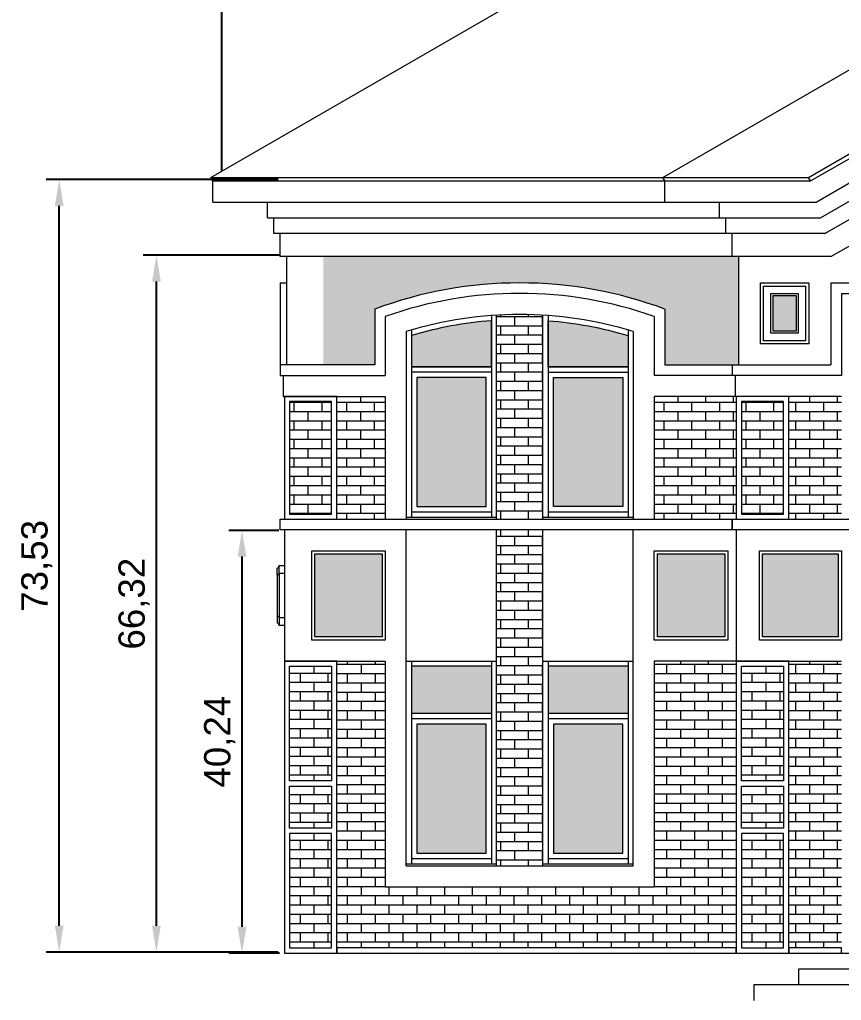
# Model space of a CAD drawing. Header units: millimetres. Extents: x 494 to 889, y 25 to 312.
# Drawn here: x 588.4 to 666.6, y 113 to 206.4 of the extents above; entities that cross this region are included whole.
import ezdxf

# ---------------------------------------------------------------- set-up
doc = ezdxf.new("R2010")
doc.units = ezdxf.units.MM
for name, color, linetype, lineweight in [('A_ОКНА', 4, 'Continuous', 13), ('A_ФАСАД', 30, 'Continuous', 15), ('А_КИРПИЧ ОБЛИЦ.', 250, 'Continuous', 30), ('А_ОБЛИЦОВКА КАМЕНЬ', 211, 'Continuous', 20), ('А_ОКНА', 4, 'Continuous', 13), ('А_ПЕРВЫЙ ПЛАН', 102, 'Continuous', 15), ('А_ШТРИХ.ОКОН', 140, 'Continuous', 9), ('А_ШТУКАТУРКА ФАСАД', 7, 'Continuous', 15)]:
    doc.layers.add(name, color=color, linetype=linetype, lineweight=lineweight)
doc.layers.add('dwgmodels.com', color=250, linetype='Continuous')
doc.styles.get("Standard").update_dxf_attribs({"font": 'ARIAL_0.TTF'})
doc.dimstyles.new('dwgmodels.com', dxfattribs={"dimtxt": 2.5, "dimasz": 2.5, "dimexe": 1.25, "dimexo": 0.625, "dimtad": 1, "dimtxsty": 'Standard', "dimcen": 2.5, "dimadec": 0, "dimazin": 0, "dimtfac": 1, "dimtmove": 0, "dimatfit": 3, "dimfxl": 1, "dimarcsym": 0})

# ---------------------------------------------------------------- blocks, each defined once
blk = doc.blocks.new('*D54')
at = {"layer": 'Defpoints', "color": 0, "transparency": 16777216}
for p in [(601.4599251155723, 183.967145632539), (613.8529103793703, 183.967145632539), (613.4829688517884, 117.6456038474425)]:
    blk.add_point(p, dxfattribs=at)
at = {"layer": 'dwgmodels.com', "color": 0, "lineweight": -2, "transparency": 16777216}
for p, q in [((613.2279103793703, 183.967145632539), (600.2099251155723, 183.967145632539)), ((601.4599251155723, 120.1456038474425), (601.4599251155723, 181.467145632539)), ((612.8579688517884, 117.6456038474425), (600.2099251155723, 117.6456038474425))]:
    blk.add_line(p, q, dxfattribs=at)
at = {"layer": 'dwgmodels.com', "color": 0, "transparency": 16777216}
for points in [[(601.0432584489057, 181.467145632539), (601.876591782239, 181.467145632539), (601.4599251155723, 183.967145632539)], [(601.0432584489057, 120.1456038474425), (601.876591782239, 120.1456038474425), (601.4599251155723, 117.6456038474425)]]:
    blk.add_solid(points, dxfattribs=at)
at = {"layer": 'dwgmodels.com', "color": 0, "transparency": 16777216, "insert": (599.3325376667318, 150.8063747399906), "char_height": 2.5, "attachment_point": 5, "rotation": 90}
blk.add_mtext('66,32', dxfattribs=at)
blk = doc.blocks.new('*D55')
at = {"layer": 'Defpoints', "color": 0, "transparency": 16777216}
for p in [(592.2114302113378, 191.1719928928753), (613.6679396155794, 191.1719928928753), (613.6679396155794, 117.6456038474425)]:
    blk.add_point(p, dxfattribs=at)
at = {"layer": 'dwgmodels.com', "color": 0, "lineweight": -2, "transparency": 16777216}
for p, q in [((613.0429396155794, 191.1719928928753), (590.9614302113378, 191.1719928928753)), ((592.2114302113378, 120.1456038474425), (592.2114302113378, 188.6719928928753)), ((613.0429396155794, 117.6456038474425), (590.9614302113378, 117.6456038474425))]:
    blk.add_line(p, q, dxfattribs=at)
at = {"layer": 'dwgmodels.com', "color": 0, "transparency": 16777216}
for points in [[(591.7947635446711, 188.6719928928753), (592.6280968780044, 188.6719928928753), (592.2114302113378, 191.1719928928753)], [(591.7947635446711, 120.1456038474425), (592.6280968780044, 120.1456038474425), (592.2114302113378, 117.6456038474425)]]:
    blk.add_solid(points, dxfattribs=at)
at = {"layer": 'dwgmodels.com', "color": 0, "transparency": 16777216, "insert": (590.0840427624972, 154.4087983701587), "char_height": 2.5, "attachment_point": 5, "rotation": 90}
blk.add_mtext('73,53', dxfattribs=at)
blk = doc.blocks.new('*D56')
at = {"layer": 'Defpoints', "color": 0, "transparency": 16777216}
for p in [(669.7138429750164, 234.3943035635011), (669.7138429750164, 227.2790907748213), (607.67497452151, 191.4065582642755)]:
    blk.add_point(p, dxfattribs=at)
at = {"layer": 'dwgmodels.com', "color": 0, "lineweight": -2, "transparency": 16777216}
for p, q in [((607.67497452151, 192.0315582642755), (607.67497452151, 235.6443035635011)), ((669.7138429750164, 227.9040907748213), (669.7138429750164, 235.6443035635011)), ((610.17497452151, 234.3943035635011), (667.2138429750164, 234.3943035635011))]:
    blk.add_line(p, q, dxfattribs=at)
at = {"layer": 'dwgmodels.com', "color": 0, "transparency": 16777216}
for points in [[(610.17497452151, 234.8109702301678), (610.17497452151, 233.9776368968345), (607.67497452151, 234.3943035635011)], [(667.2138429750164, 234.8109702301678), (667.2138429750164, 233.9776368968345), (669.7138429750164, 234.3943035635011)]]:
    blk.add_solid(points, dxfattribs=at)
at = {"layer": 'dwgmodels.com', "color": 0, "transparency": 16777216, "insert": (638.6944087482632, 236.5216910123415), "char_height": 2.5, "attachment_point": 5}
blk.add_mtext('62,04', dxfattribs=at)
blk = doc.blocks.new('*D60')
at = {"layer": 'Defpoints', "color": 0, "transparency": 16777216}
for p in [(609.6048483611155, 157.7873662508803), (613.7413208445926, 157.7873662508803), (613.8064526145279, 117.547742231876)]:
    blk.add_point(p, dxfattribs=at)
at = {"layer": 'dwgmodels.com', "color": 0, "lineweight": -2, "transparency": 16777216}
for p, q in [((613.1163208445926, 157.7873662508803), (608.3548483611155, 157.7873662508803)), ((609.6048483611155, 120.047742231876), (609.6048483611155, 155.2873662508803)), ((613.1814526145279, 117.547742231876), (608.3548483611155, 117.547742231876))]:
    blk.add_line(p, q, dxfattribs=at)
at = {"layer": 'dwgmodels.com', "color": 0, "transparency": 16777216}
for points in [[(609.1881816944489, 155.2873662508803), (610.0215150277821, 155.2873662508803), (609.6048483611155, 157.7873662508803)], [(609.1881816944489, 120.047742231876), (610.0215150277821, 120.047742231876), (609.6048483611155, 117.547742231876)]]:
    blk.add_solid(points, dxfattribs=at)
at = {"layer": 'dwgmodels.com', "color": 0, "transparency": 16777216, "insert": (607.477460912275, 137.667554241378), "char_height": 2.5, "attachment_point": 5, "rotation": 90}
blk.add_mtext('40,24', dxfattribs=at)

msp = doc.modelspace()

# ---------------------------------------------------------------- hatches: boundary and pattern name
at = {"layer": 'dwgmodels.com'}
h = msp.add_hatch(color=0, dxfattribs=at)
h.set_gradient(color1=(0, 255, 255), color2=(248, 246, 176), tint=1)
h.paths.add_polyline_path([(662.3345799996468, 180.1425214553277), (660.5345798761349, 180.1425214553277), (660.5345798761327, 176.7425213257269), (662.3345799996468, 176.7425213257269)])
h.paths.add_polyline_path([(660.5345798761349, 180.1425214553277), (660.1345797897384, 180.1425214553277), (660.1345797897384, 176.7425213257269), (660.5345798761327, 176.7425213257269)])
h.paths.add_polyline_path([(708.5345798760836, 180.1425214553277), (706.7345798805773, 180.1425214553277), (706.7345798805773, 176.7425213257269), (708.5345798760836, 176.7425213257269)])
h.paths.add_polyline_path([(708.9345800904857, 180.1425214553277), (708.5345798760836, 180.1425214553277), (708.5345798760836, 176.7425213257269), (708.9345800904857, 176.7425213257269)])
h.paths.add_polyline_path([(746.8345774290219, 178.8425214553053), (746.8345774290219, 173.5425213257298), (751.7345798760953, 173.5425213257259), (751.7345798760953, 183.8425214470739), (712.234580087098, 183.8425214470739), (712.234580087098, 173.5425213257234), (719.2345796710879, 173.5425213257298), (719.2345796710879, 178.8425214716594, -0.1811594344142756)])
h.paths.add_polyline_path([(656.8345796741496, 183.8425214470641), (617.334579876072, 183.8425214470532), (617.334579876072, 173.5425213257259), (622.2345823322257, 173.5425213257298), (622.2345823322257, 178.8425214553053, -0.1811594344142757), (649.8345800901598, 178.8425214716594), (649.8345800901598, 173.5425213257298), (656.8345796741496, 173.5425213257201)])
h = msp.add_hatch(color=0, dxfattribs=at)
h.set_gradient(color1=(0, 255, 255), color2=(248, 246, 176), tint=1)
h.paths.add_polyline_path([(622.9345823322374, 155.5425169443446), (617.334579876072, 155.5425169443446), (617.334579876072, 147.6425259499559), (622.9345823322374, 147.6425259499559)])
h.paths.add_polyline_path([(617.334579876072, 155.5425169443446), (616.534584358772, 155.5425169443446), (616.534584358772, 147.6425259499559), (617.334579876072, 147.6425259499559)])
h.paths.add_polyline_path([(655.5345780636717, 155.5425169443446), (649.1345800902063, 155.5425169443446), (649.1345800902063, 147.6425259499559), (655.5345780636717, 147.6425259499559)])
h.paths.add_polyline_path([(666.3345801152473, 155.5425169442937), (660.5345798761192, 155.5425169442937), (660.5345798761141, 147.642525949905), (666.3345801152473, 147.642525949905)])
h.paths.add_polyline_path([(660.5345798761192, 155.5425169442937), (659.134584386572, 155.5425169442937), (659.134584386572, 147.642525949905), (660.5345798761141, 147.642525949905)])
at = {"layer": 'А_КИРПИЧ ОБЛИЦ.', "lineweight": 9, "true_color": 0xf27172}
h = msp.add_hatch(dxfattribs=at)
h.set_pattern_fill('AR-BRSTD', color=11, scale=0.013, style=0)
h.set_pattern_definition([(0, (729.3345843557336, 146.4425214470506), (0, 0.8806434000000001), []), (90, (729.3345843557336, 146.4425214470506), (-1.3208, 0.8806434000000001), [0.8806434000000001, -0.8806434000000001])])
edge = h.paths.add_edge_path()
edge.add_arc((636.0345856954527, 144.1073813178995), 34.23192330107856, 86.3152211287333, 93.68479391315623, ccw=False)
edge.add_line((638.2345755874712, 178.2685378756909), (638.234575587413, 158.8425214471466))
edge.add_line((638.234575587413, 158.8425214471466), (633.8345868350889, 158.8425214471466))
edge.add_line((633.8345868350889, 158.8425214471466), (633.8345868350889, 178.2685372981254))
h = msp.add_hatch(dxfattribs=at)
h.set_pattern_fill('AR-BRSTD', color=11, scale=0.013, style=0)
h.set_pattern_definition([(0, (738.7345774083815, 144.4425214552797), (0, 0.8806434000000001), []), (90, (738.7345774083815, 144.4425214552797), (-1.3208, 0.8806434000000001), [0.8806434000000001, -0.8806434000000001])])
h.paths.add_polyline_path([(618.1345800565041, 159.3425214430212), (618.1345800565041, 170.0425213215825), (614.134579854931, 170.0425213133461), (614.134579854931, 159.3425214347848)])
h = msp.add_hatch(dxfattribs=at)
h.set_pattern_fill('AR-BRSTD', color=11, scale=0.013, style=0)
h.set_pattern_definition([(0, (743.7345776099546, 144.4425214470142), (0, 0.8806434000000001), []), (90, (743.7345776099546, 144.4425214470142), (-1.3208, 0.8806434000000001), [0.8806434000000001, -0.8806434000000001])])
h.paths.add_polyline_path([(623.2345823322257, 158.8425214471175), (623.2345823322257, 170.5425213257153), (618.6345800565041, 170.5425213174789), (618.6345800565041, 158.8425214388811)])
h = msp.add_hatch(dxfattribs=at)
h.set_pattern_fill('AR-BRSTD', color=11, scale=0.013, style=0)
h.set_pattern_definition([(0, (710.5345798671779, 144.4425214470142), (0, 0.8806434000000001), []), (90, (710.5345798671779, 144.4425214470142), (-1.3208, 0.8806434000000001), [0.8806434000000001, -0.8806434000000001])])
h.paths.add_polyline_path([(656.6345796553951, 158.8425214471175), (656.6345796553951, 170.5425213257153), (648.8345800901598, 170.5425213257516), (648.8345800901598, 158.8425214471539)])
h = msp.add_hatch(dxfattribs=at)
h.set_pattern_fill('AR-BRSTD', color=11, scale=0.013, style=0)
h.set_pattern_definition([(0, (781.7345772088456, 144.4425214552797), (0, 0.8806434000000001), []), (90, (781.7345772088456, 144.4425214552797), (-1.3208, 0.8806434000000001), [0.8806434000000001, -0.8806434000000001])])
h.paths.add_polyline_path([(661.1345798569682, 159.3425214430212), (661.1345798569682, 170.0425213215825), (657.1345796553951, 170.0425213133461), (657.1345796553951, 159.3425214347848)])
h = msp.add_hatch(dxfattribs=at)
h.set_pattern_fill('AR-BRSTD', color=11, scale=0.013, style=0)
h.set_pattern_definition([(0, (701.9345796555581, 144.4425214470142), (0, 0.8806434000000001), []), (90, (701.9345796555581, 144.4425214470142), (-1.3208, 0.8806434000000001), [0.8806434000000001, -0.8806434000000001])])
h.paths.add_polyline_path([(666.6345801152356, 158.8425214471175), (666.6345801152356, 170.5425213257153), (661.6345798569682, 170.5425213174789), (661.6345798569682, 158.8425214388811)])
h = msp.add_hatch(dxfattribs=at)
h.set_pattern_fill('AR-BRSTD', color=11, scale=0.013, style=0)
h.set_pattern_definition([(0, (729.3345798717646, 111.4425214469996), (0, 0.8806434000000001), []), (90, (729.3345798717646, 111.4425214469996), (-1.3208, 0.8806434000000001), [0.8806434000000001, -0.8806434000000001])])
h.paths.add_polyline_path([(633.8345823322607, 157.8425214471539), (633.8345823322024, 125.842521447103), (638.234580071382, 125.842521447103), (638.234580071382, 157.8425214471539)])
h = msp.add_hatch(dxfattribs=at)
h.set_pattern_fill('AR-BRSTD', color=11, scale=0.013, style=0)
h.set_pattern_definition([(0, (613.8345798550008, 119.5425214469909), (0, 0.8806434000000001), []), (90, (613.8345798550008, 119.5425214469909), (-1.3208, 0.8806434000000001), [0.8806434000000001, -0.8806434000000001])])
h.paths.add_polyline_path([(614.1345798548728, 133.9425214470942), (614.1345798548728, 144.8425214471248), (618.1345798548728, 144.8425214471248), (618.1345798548728, 133.9425214470942)])
h = msp.add_hatch(dxfattribs=at)
h.set_pattern_fill('AR-BRSTD', color=11, scale=0.013, style=0)
h.set_pattern_definition([(0, (618.3345798550008, 103.6425214469604), (0, 0.8806434000000001), []), (90, (618.3345798550008, 103.6425214469604), (-1.3208, 0.8806434000000001), [0.8806434000000001, -0.8806434000000001])])
h.paths.add_polyline_path([(618.6345798548728, 118.042521447071), (618.6345798548728, 145.3425214471248), (623.2345823321675, 145.3425214471248), (623.2345823322257, 123.8425214469866), (648.8345800901016, 123.8425214469866), (648.8345800901598, 145.3425214470957), (656.6345798559205, 145.3425214471321), (656.6345798559205, 118.0425214470782)])
h = msp.add_hatch(dxfattribs=at)
h.set_pattern_fill('AR-BRSTD', color=11, scale=0.013, style=0)
h.set_pattern_definition([(0, (656.8345798560485, 119.5425214469982), (0, 0.8806434000000001), []), (90, (656.8345798560485, 119.5425214469982), (-1.3208, 0.8806434000000001), [0.8806434000000001, -0.8806434000000001])])
h.paths.add_polyline_path([(657.1345798559205, 133.9425214471015), (657.1345798559205, 144.8425214471321), (661.1345798559205, 144.8425214471321), (661.1345798559205, 133.9425214471015)])
h = msp.add_hatch(dxfattribs=at)
h.set_pattern_fill('AR-BRSTD', color=11, scale=0.013, style=0)
h.set_pattern_definition([(0, (701.9345796555581, 103.6425214469676), (0, 0.8806434000000001), []), (90, (701.9345796555581, 103.6425214469676), (-1.3208, 0.8806434000000001), [0.8806434000000001, -0.8806434000000001])])
h.paths.add_polyline_path([(666.6345801152356, 118.042521447071), (666.6345801152356, 145.3425214470739), (661.6345798559205, 145.3425214470739), (661.6345798559205, 118.042521447071)])
h = msp.add_hatch(dxfattribs=at)
h.set_pattern_fill('AR-BRSTD', color=11, scale=0.013, style=0)
h.set_pattern_definition([(0, (613.8345798550008, 115.0425214469909), (0, 0.8806434000000001), []), (90, (613.8345798550008, 115.0425214469909), (-1.3208, 0.8806434000000001), [0.8806434000000001, -0.8806434000000001])])
h.paths.add_polyline_path([(614.1345798548728, 129.4425214470942), (614.1345798548728, 133.4425214470942), (618.1345798548728, 133.4425214470942), (618.1345798548728, 129.4425214470942)])
h = msp.add_hatch(dxfattribs=at)
h.set_pattern_fill('AR-BRSTD', color=11, scale=0.013, style=0)
h.set_pattern_definition([(0, (656.8345798560485, 115.0425214469982), (0, 0.8806434000000001), []), (90, (656.8345798560485, 115.0425214469982), (-1.3208, 0.8806434000000001), [0.8806434000000001, -0.8806434000000001])])
h.paths.add_polyline_path([(657.1345798559205, 129.4425214471015), (657.1345798559205, 133.4425214471015), (661.1345798559205, 133.4425214471015), (661.1345798559205, 129.4425214471015)])
h = msp.add_hatch(dxfattribs=at)
h.set_pattern_fill('AR-BRSTD', color=11, scale=0.013, style=0)
h.set_pattern_definition([(0, (613.8345798550008, 103.6425214469604), (0, 0.8806434000000001), []), (90, (613.8345798550008, 103.6425214469604), (-1.3208, 0.8806434000000001), [0.8806434000000001, -0.8806434000000001])])
h.paths.add_polyline_path([(614.1345798548728, 118.0425214470637), (614.1345798548728, 128.9425214470942), (618.1345798548728, 128.9425214470942), (618.1345798548728, 118.0425214470637)])
h = msp.add_hatch(dxfattribs=at)
h.set_pattern_fill('AR-BRSTD', color=11, scale=0.013, style=0)
h.set_pattern_definition([(0, (656.8345798560485, 103.6425214469676), (0, 0.8806434000000001), []), (90, (656.8345798560485, 103.6425214469676), (-1.3208, 0.8806434000000001), [0.8806434000000001, -0.8806434000000001])])
h.paths.add_polyline_path([(657.1345798559205, 118.042521447071), (657.1345798559205, 128.9425214471015), (661.1345798559205, 128.9425214471015), (661.1345798559205, 118.042521447071)])
at = {"layer": 'А_ШТРИХ.ОКОН', "ltscale": 100}
h = msp.add_hatch(color=256, dxfattribs=at)
h.set_gradient(color1=(116, 208, 231), one_color=1, tint=1, name='INVCURVED')
h.paths.add_polyline_path([(626.2345823400256, 172.3425214540006), (626.2345823400256, 160.0425214457686), (632.8345823322024, 160.0425214457686), (632.8345823322024, 172.3425214540079)])
edge = h.paths.add_edge_path()
edge.add_line((625.7345823321675, 173.3425214540079), (633.3345823322024, 173.3425214540079))
edge.add_line((633.3345823322024, 173.3425214540079), (633.3345823322024, 177.7406691029722))
edge.add_arc((636.0345812326714, 142.0045275249107), 35.83799393032191, 94.32070112492939, 106.7026278093792)
edge.add_line((625.7345823321675, 176.33049191922), (625.7345823321675, 173.3425214540079))
h = msp.add_hatch(color=256, dxfattribs=at)
h.set_gradient(color1=(116, 208, 231), one_color=1, tint=1, name='INVCURVED')
h.paths.add_polyline_path([(645.8345801260157, 172.3425214540006), (645.8345801260157, 160.0425214457686), (639.2345801338388, 160.0425214457686), (639.2345801338388, 172.3425214540079)])
edge = h.paths.add_edge_path()
edge.add_line((646.3345801338737, 173.3425214540079), (638.7345801338388, 173.3425214540079))
edge.add_line((638.7345801338388, 173.3425214540079), (638.7345801338388, 177.7406691029722))
edge.add_arc((636.0345812333699, 142.0045275249107), 35.83799393032191, 433.2973721906209, 445.67929887507063, ccw=False)
edge.add_line((646.3345801338737, 176.33049191922), (646.3345801338737, 173.3425214540079))
h = msp.add_hatch(color=256, dxfattribs=at)
h.set_gradient(color1=(116, 208, 231), one_color=1, tint=1, name='INVCURVED')
h.paths.add_polyline_path([(632.8345823322024, 139.3425214553394), (626.2345823322839, 139.3425214553321), (626.2345823322257, 127.0425214471001), (632.8345823322024, 127.0425214471001)])
h.paths.add_polyline_path([(625.7345823321675, 140.3425214553248), (633.3345823322024, 140.3425214553466), (633.3345823322024, 144.8425214471612), (625.7345823321675, 144.8425214471612)])
h = msp.add_hatch(color=256, dxfattribs=at)
h.set_gradient(color1=(116, 208, 231), one_color=1, tint=1, name='INVCURVED')
h.paths.add_polyline_path([(645.834580090218, 139.3425214553466), (639.2345800902413, 139.3425214553394), (639.234580090183, 127.0425214471073), (645.834580090218, 127.0425214471073)])
h.paths.add_polyline_path([(638.7345800901248, 140.3425214553321), (646.334580090218, 140.3425214553539), (646.334580090218, 144.8425214471685), (638.7345800901248, 144.8425214471685)])

# ---------------------------------------------------------------- linework, layer by layer
at = {"layer": 'A_ОКНА'}
for p, q in [((633.3345823322024, 178.2420744730956), (633.3345823322024, 159.0425214471073)), ((638.734580090183, 178.242074476348), (638.7345800901248, 159.0425214471146)), ((625.7345823321675, 176.8521935232824), (625.7345823321675, 159.0425214471073)), ((646.3345800902762, 176.8521935361754), (646.334580090218, 159.0425214471146)), ((625.7345823321675, 159.5425214471073), (633.3345823322024, 159.5425214471073)), ((638.7345800901248, 159.5425214471146), (646.334580090218, 159.5425214471146)), ((625.7345823321675, 145.3425214471685), (625.7345823321675, 126.0425214471001)), ((633.3345823322024, 144.8425214471612), (625.7345823321675, 144.8425214471612)), ((633.3345823322024, 145.3425214471685), (633.3345823322024, 126.0425214471001)), ((638.7345800901248, 145.3425214471757), (638.7345800901248, 126.0425214471073)), ((646.334580090218, 144.8425214471685), (638.7345800901248, 144.8425214471685)), ((646.334580090218, 145.3425214471757), (646.334580090218, 126.0425214471073)), ((625.7345823321675, 126.5425214471001), (633.3345823322024, 126.5425214471001)), ((638.7345800901248, 126.5425214471073), (646.334580090218, 126.5425214471073))]:
    msp.add_line(p, q, dxfattribs=at)
for points in [[(625.7345823321675, 173.3425214540079), (633.3345823322024, 173.3425214540079), (633.3345823322024, 177.7406691029722, 0.05407897340576712), (625.7345823321675, 176.33049191922)], [(646.3345801338737, 173.3425214540079), (638.7345801338388, 173.3425214540079), (638.7345801338388, 177.7406691029722, -0.05407897340576712), (646.3345801338737, 176.33049191922)]]:
    msp.add_lwpolyline(points, format="xyb", close=True, dxfattribs=at)
for points in [[(626.2345823400256, 172.3425214540006), (626.2345823400256, 160.0425214457686), (632.8345823322024, 160.0425214457686), (632.8345823322024, 172.3425214540079)], [(645.8345845850718, 172.3425214540006), (645.8345845850718, 160.0425214457686), (639.2345845928949, 160.0425214457686), (639.2345845928949, 172.3425214540079)]]:
    msp.add_lwpolyline(points, close=True, dxfattribs=at)
for points in [[(632.8345823322024, 139.3425214553394), (626.2345823322257, 139.3425214553321), (626.2345823322257, 127.0425214471001), (632.8345823322024, 127.0425214471001), (632.8345823322024, 139.3425214553394)], [(645.834580090218, 139.3425214553466), (639.234580090183, 139.3425214553394), (639.234580090183, 127.0425214471073), (645.834580090218, 127.0425214471073), (645.834580090218, 139.3425214553466)]]:
    msp.add_lwpolyline(points, dxfattribs=at)
at = {"layer": 'A_ФАСАД'}
for p, q in [((633.8345868350889, 158.8425214471685), (633.8345868350889, 178.2758636946058)), ((638.2345800900666, 158.8425214471685), (638.2345800900666, 178.2758634241512)), ((633.8345823322024, 125.8425214471466), (633.8345823322024, 157.8425214471757)), ((638.234580071382, 125.8425214471466), (638.2345800714402, 157.8425214471757))]:
    msp.add_line(p, q, dxfattribs=at)
at = {"layer": 'А_ОБЛИЦОВКА КАМЕНЬ'}
for p, q in [((625.2345823323421, 159.0425214471001), (633.8345823322024, 159.0425214471146)), ((638.2345800903577, 159.0425214471073), (646.8345800901598, 159.0425214471219)), ((625.2345778293975, 145.3425214472267), (633.8345823322024, 145.3425214472194)), ((638.234575587413, 145.3425214472194), (646.8345800901598, 145.3425214472048)), ((638.2345800900666, 125.8425214471102), (638.2345800900666, 145.3425214471903)), ((625.2345823323421, 126.0425214470928), (633.8345823322024, 126.0425214471073)), ((638.2345800903577, 126.0425214471001), (646.8345800901598, 126.0425214471146))]:
    msp.add_line(p, q, dxfattribs=at)
at = {"layer": 'А_ОКНА'}
for p, q in [((633.3345823322024, 173.3425214540297), (625.7345823400256, 173.3425214540079)), ((633.3345823322024, 172.842521454037), (625.7345823400256, 172.8425214540079)), ((638.7345845928949, 173.3425214540297), (646.3345845850718, 173.3425214540079)), ((638.7345845928949, 172.842521454037), (646.3345845850718, 172.8425214540079)), ((633.3345823322024, 140.3425214553394), (625.7345823321675, 140.3425214553321)), ((646.334580090218, 140.3425214553466), (638.7345800901248, 140.3425214553394)), ((633.3345823322024, 139.8425214553394), (625.7345823321675, 139.8425214553321)), ((646.334580090218, 139.8425214553466), (638.7345800901248, 139.8425214553394))]:
    msp.add_line(p, q, dxfattribs=at)
at = {"layer": 'А_ПЕРВЫЙ ПЛАН', "color": 0, "ltscale": 100}
for p, q in [((606.6354084809145, 191.3874970957589), (656.7345800124176, 220.3122672656795)), ((649.6354082815533, 191.3874970957589), (684.5345798806238, 211.5365432129878)), ((657.8345796713556, 117.542521447071), (710.8345796707736, 117.5425214470782)), ((662.5919389477067, 116.042521447071), (706.477220952017, 116.042521447071)), ((662.5919389477067, 114.542521447071), (662.5919389477067, 116.042521447071)), ((658.3492982895996, 114.542521447071), (710.7198616681571, 114.542521447071)), ((658.3492982895996, 113.042521447071), (658.3492982895996, 114.542521447071))]:
    msp.add_line(p, q, dxfattribs=at)
at = {"layer": 'А_ПЕРВЫЙ ПЛАН', "ltscale": 100}
for p, q in [((663.5061740271931, 191.3874970957589), (684.5345798806238, 203.5282528758656)), ((606.8345802645499, 191.0425214470928), (606.6354084809145, 191.3874970957589)), ((606.6354084809727, 191.3874970957517), (663.5061740271931, 191.3874970957589)), ((649.8345800651887, 191.0425214470928), (649.6354082815533, 191.3874970957589)), ((663.7053458108285, 191.0425214470782), (663.5061740271931, 191.3874970957444))]:
    msp.add_line(p, q, dxfattribs=at)
at = {"layer": 'А_ШТУКАТУРКА ФАСАД', "color": 7}
for p, q in [((663.7053458108285, 191.0425214470855), (684.5345798806238, 203.0682853442962)), ((664.2412441957576, 189.0425214470928), (684.5345798806238, 200.7588842675144)), ((664.6431679843527, 187.5425214470782), (684.5345798806238, 199.0268334599499)), ((665.0450917730641, 186.0425214470782), (684.5345798805656, 197.2947826523781)), ((665.6345799963174, 183.8425214470666), (684.5345798806238, 194.7544414679181)), ((606.8345798733362, 189.0425214470928), (606.8345798733362, 191.0425214471001)), ((649.834579673975, 189.0425214470637), (649.834579673975, 191.0425214470637)), ((606.8345798733362, 189.0425214470928), (664.2412441957576, 189.0425214470855)), ((612.0345798735225, 187.5425214470782), (612.0345798735225, 189.0425214470782)), ((655.0345796741613, 187.542521447071), (655.0345796741613, 189.0425214470782)), ((612.0345798735225, 187.5425214470782), (664.6431679843527, 187.542521447071)), ((612.6345798735574, 186.0425214470855), (612.6345798735574, 187.542521447071)), ((655.6345796741962, 186.0425214470564), (655.6345796741962, 187.542521447071)), ((665.0450917730641, 186.0425214470782), (612.6345798735574, 186.0425214470855)), ((613.2345798735923, 183.842521447052), (613.2345798735341, 186.0425214470564)), ((656.2345796742311, 183.8425214470593), (656.2345796741729, 186.0425214470564)), ((665.6345799963174, 183.8425214470666), (613.2345798735923, 183.842521447052)), ((613.8345798735108, 183.8425214470593), (613.8345798735108, 173.5425213257371)), ((656.8345796741496, 183.8425214470593), (656.8345796741496, 173.5425213257371)), ((613.2345798735341, 181.3425214553321), (613.2345798735341, 172.5425213257444)), ((613.2345798735341, 181.3425214553321), (613.8345798734526, 181.3425214553321)), ((665.6345801152356, 181.3425214553248), (665.6345801152356, 173.542521325708)), ((665.6345801152356, 181.3425214553248), (703.4345798838485, 181.3425214553248)), ((666.6345801152356, 180.3425214553248), (666.6345801152356, 172.5425213257444)), ((666.6345801152356, 180.3425214553248), (702.4345798838485, 180.3425214553248)), ((622.2345823322257, 178.8425214716375), (622.2345823322257, 173.5425213257298)), ((649.8345800901598, 178.8425214716593), (649.8345800901598, 173.5425213257298)), ((623.2345823322257, 178.1426210932808), (623.2345823322257, 172.5425213257371)), ((648.8345800901598, 178.1426211087349), (648.8345800901598, 172.5425213257371)), ((625.2345823322257, 176.7004902098528), (625.2345823322257, 158.8425214471685)), ((646.8345800901598, 176.7004902234443), (646.8345800901598, 158.8425214471685)), ((622.2345823322257, 173.5425213257298), (613.2345798735341, 173.5425213257225)), ((649.8345800901598, 173.5425213257298), (665.6345801152356, 173.542521325708)), ((656.2345796741729, 173.5425213257225), (656.2345796741729, 172.5425213257371)), ((613.2345798735341, 172.5425213257371), (623.2345823509104, 172.5425213257371)), ((613.5345798735225, 172.5425213257444), (613.5345798735225, 170.5425213257298)), ((666.6345801151774, 172.5425213257516), (648.8345800714169, 172.5425213257371)), ((656.5345796741613, 172.5425213257444), (656.5345796741613, 170.5425213257298)), ((613.5345798735225, 170.5425213257298), (623.2345823509104, 170.5425213257298)), ((623.2345823322257, 170.5425213257298), (623.2345823322257, 158.8425214471685)), ((666.6345801152356, 170.5425213257371), (648.8345800714751, 170.5425213257298)), ((648.8345800901598, 170.5425213257298), (648.8345800901598, 158.8425214471685)), ((625.2345823322257, 125.842521447103), (625.2345823322257, 157.8425214471612)), ((646.8345800901598, 125.842521447103), (646.8345800901598, 157.8425214471393)), ((656.6345798559205, 145.3425214471976), (648.834580090218, 145.3425214471903)), ((648.834580090218, 145.3425214471903), (648.8345800901598, 123.8425214469866)), ((625.2345823323421, 125.842521447103), (646.8345800901598, 125.842521447103)), ((623.2345823322839, 123.8425214469866), (648.8345800901598, 123.8425214469866))]:
    msp.add_line(p, q, dxfattribs=at)
at = {"layer": 'А_ШТУКАТУРКА ФАСАД'}
msp.add_line((606.8345798733362, 191.0425214471001), (663.7053458108285, 191.0425214470782), dxfattribs=at)
at = {"layer": 'А_ШТУКАТУРКА ФАСАД', "lineweight": 15}
for p, q in [((612.9345798548611, 153.5304327836606), (612.9345798548611, 154.1925214389233)), ((613.1345798548728, 154.4425214389233), (613.6345798548728, 154.4425214389233)), ((613.1345798548728, 153.69884266314), (613.1345798548728, 154.4425214389233)), ((612.9345798548611, 153.5304327836606), (612.9345798548611, 149.6546100941817)), ((613.1345798548728, 153.69884266314), (613.6345798548728, 153.69884266314)), ((613.1345798548728, 153.69884266314), (613.1345798548728, 149.4862002147023)), ((612.9345798548611, 149.6546100941817), (612.9345798548611, 148.992521438919)), ((613.1345798548728, 149.4862002147023), (613.6345798548728, 149.4862002147023)), ((613.1345798548728, 149.4862002147023), (613.1345798548728, 148.742521438919)), ((613.6345798548728, 148.742521438919), (613.1345798548728, 148.742521438919))]:
    msp.add_line(p, q, dxfattribs=at)
at = {"layer": 'А_ШТУКАТУРКА ФАСАД', "color": 7}
for points in [[(663.5345799996585, 175.5425213257298), (658.9345797897267, 175.5425213257298), (658.9345797897267, 181.3425214553248), (663.5345799996585, 181.3425214553248)], [(663.2345799996701, 175.8425213257182), (659.2345797897151, 175.8425213257182), (659.2345797897151, 181.0425214553364), (663.2345799996701, 181.0425214553364)], [(662.5345799996585, 176.5425213257298), (659.9345797897267, 176.5425213257298), (659.9345797897267, 180.3425214553248), (662.5345799996585, 180.3425214553248)], [(662.3345799996468, 176.7425213257269), (660.1345797897384, 176.7425213257269), (660.1345797897384, 180.1425214553277), (662.3345799996468, 180.1425214553277)], [(618.6345800565041, 170.5425213174643), (613.634579854931, 170.5425213174643), (613.634579854931, 158.842521438903), (618.6345800565041, 158.842521438903)], [(618.1345800565041, 170.0425213174643), (614.134579854931, 170.0425213174643), (614.134579854931, 159.342521438903), (618.1345800565041, 159.342521438903)], [(661.6345798569682, 170.5425213174643), (656.6345796553951, 170.5425213174643), (656.6345796553951, 158.842521438903), (661.6345798569682, 158.842521438903)], [(661.1345798569682, 170.0425213174643), (657.1345796553951, 170.0425213174643), (657.1345796553951, 159.342521438903), (661.1345798569682, 159.342521438903)], [(656.2345796739983, 157.8425214471321), (613.2345798735341, 157.8425214471757), (613.2345798735341, 158.8425214471685), (656.2345796739983, 158.8425214471248)], [(677.234580100544, 157.8425214471466), (656.2345796739983, 157.8425214471248), (656.2345796739983, 158.8425214471175), (677.234580100544, 158.8425214471393)], [(623.2345823322257, 147.342525949953), (616.2345843587836, 147.342525949953), (616.2345843587836, 155.8425169443475), (623.2345823322257, 155.8425169443475)], [(622.9345823322374, 147.6425259499559), (616.534584358772, 147.6425259499559), (616.534584358772, 155.5425169443446), (622.9345823322374, 155.5425169443446)], [(655.83457806366, 147.342525949953), (648.834580090218, 147.342525949953), (648.834580090218, 155.8425169443475), (655.83457806366, 155.8425169443475)], [(655.5345780636717, 147.6425259499559), (649.1345800902063, 147.6425259499559), (649.1345800902063, 155.5425169443446), (655.5345780636717, 155.5425169443446)], [(666.6345801152356, 147.3425259499021), (658.8345843865836, 147.3425259499021), (658.8345843865836, 155.8425169442966), (666.6345801152356, 155.8425169442966)], [(666.3345801152473, 147.642525949905), (659.134584386572, 147.642525949905), (659.134584386572, 155.5425169442937), (666.3345801152473, 155.5425169442937)], [(613.6345798548728, 117.5425214470637), (618.6345798548728, 117.5425214470637), (618.6345798548728, 145.3425214471248), (613.6345798548728, 145.3425214471248)], [(618.1345798548728, 133.9425214470942), (614.1345798548728, 133.9425214470942), (614.1345798548728, 144.8425214471248), (618.1345798548728, 144.8425214471248)], [(656.6345798559205, 117.542521447071), (661.6345798559205, 117.542521447071), (661.6345798559205, 145.3425214471321), (656.6345798559205, 145.3425214471321)], [(661.1345798559205, 133.9425214471015), (657.1345798559205, 133.9425214471015), (657.1345798559205, 144.8425214471321), (661.1345798559205, 144.8425214471321)], [(618.1345798548728, 129.4425214470942), (614.1345798548728, 129.4425214470942), (614.1345798548728, 133.4425214470942), (618.1345798548728, 133.4425214470942)], [(661.1345798559205, 129.4425214471015), (657.1345798559205, 129.4425214471015), (657.1345798559205, 133.4425214471015), (661.1345798559205, 133.4425214471015)], [(614.1345798548728, 118.0425214470637), (618.1345798548728, 118.0425214470637), (618.1345798548728, 128.9425214470942), (614.1345798548728, 128.9425214470942)], [(657.1345798559205, 118.042521447071), (661.1345798559205, 118.042521447071), (661.1345798559205, 128.9425214471015), (657.1345798559205, 128.9425214471015)], [(618.6345798548728, 117.5425214470637), (656.6345798559205, 117.5425214470637), (656.6345798559205, 118.042521447071), (618.6345798548728, 118.042521447071)], [(661.6345798559205, 117.5425214470564), (666.6345801152356, 117.5425214470564), (666.6345801152356, 118.0425214470637), (661.6345798559205, 118.0425214470637)]]:
    msp.add_lwpolyline(points, close=True, dxfattribs=at)
for points in [[(613.6345798548728, 157.8425214471757), (613.6345798548728, 145.3425214471248), (623.2345823322257, 145.3425214471248), (623.2345823322839, 123.8425214469866)], [(656.6345796553369, 157.8425214471248), (656.6345796553369, 145.3425214470739), (666.6345801152356, 145.3425214470739)]]:
    msp.add_lwpolyline(points, dxfattribs=at)
at = {"layer": 'А_ШТУКАТУРКА ФАСАД', "lineweight": 15, "flags": 128}
for points in [[(612.9345798548611, 153.5304327836606), (612.9647502601447, 153.5363354875993), (612.9936216320793, 153.5446809275203), (613.0207599890718, 153.555343658449), (613.0457573993199, 153.5681634029355), (613.0682381127563, 153.5829474602546), (613.0878642092293, 153.5994736029937), (613.1043406780527, 153.6174934174891), (613.1174198520903, 153.6367360378539), (613.1269051311256, 153.6569122175391), (613.1326539365409, 153.6777186771327), (613.1345798548728, 153.69884266314)], [(612.9345798548611, 149.6546100941817), (612.9647502601447, 149.648707390243), (612.9936216320793, 149.6403619503293), (613.0207599890718, 149.6296992193933), (613.0457573993199, 149.6168794749068), (613.0682381127563, 149.6020954175877), (613.0878642092293, 149.5855692748486), (613.1043406780527, 149.5675494603532), (613.1174198520903, 149.5483068399884), (613.1269051311256, 149.5281306603032), (613.1326539365409, 149.5073242007096), (613.1345798548728, 149.4862002147023)]]:
    msp.add_lwpolyline(points, dxfattribs=at)
at = {"layer": 'А_ШТУКАТУРКА ФАСАД', "color": 7}
for radius, start, end in [(39.33799393226555, 69.4633868714805, 110.5366131889248), (38.33799393227282, 70.49601498320864, 109.5039850841762), (36.33799393226555, 72.70992087653946, 107.2900791934667)]:
    msp.add_arc((636.0345812330206, 142.0045275230481), radius, start, end, dxfattribs=at)
at = {"layer": 'А_ШТУКАТУРКА ФАСАД', "lineweight": 15}
for centre, radius, start, end in [((612.8783298548378, 154.4425214389233), 0.2562500000000006, 282.6803835038077, 0), ((612.8783298548378, 148.742521438919), 0.2562500000000001, 0, 77.31961649619234)]:
    msp.add_arc(centre, radius, start, end, dxfattribs=at)

# ---------------------------------------------------------------- dimensions: what is measured, and where the dimension line sits
at = {"layer": 'dwgmodels.com', "color": 0}
dim = msp.add_linear_dim(base=(669.7138429750164, 234.3943035635011), p1=(607.67497452151, 191.4065582642755), p2=(669.7138429750164, 227.2790907748213), dimstyle='dwgmodels.com', dxfattribs=at)
dim.commit()
dim.dimension.update_dxf_attribs({"geometry": '*D56', "text_midpoint": (638.6944087482632, 236.5216910123415)})
for base, p1, p2, picture, middle in [((592.2114302113378, 191.1719928928753), (613.6679396155791, 117.6456038474424), (613.6679396155791, 191.1719928928752), '*D55', (590.0840427624972, 154.4087983701587)), ((601.4599251155723, 183.967145632539), (613.4829688517882, 117.6456038474424), (613.8529103793701, 183.967145632539), '*D54', (599.3325376667318, 150.8063747399906)), ((609.6048483611155, 157.7873662508803), (613.8064526145276, 117.547742231876), (613.7413208445923, 157.7873662508803), '*D60', (607.477460912275, 137.667554241378))]:
    dim = msp.add_linear_dim(base=base, p1=p1, p2=p2, angle=90, dimstyle='dwgmodels.com', dxfattribs=at)
    dim.commit()
    dim.dimension.update_dxf_attribs({"geometry": picture, "text_midpoint": middle})

doc.saveas('drawing.dxf')
